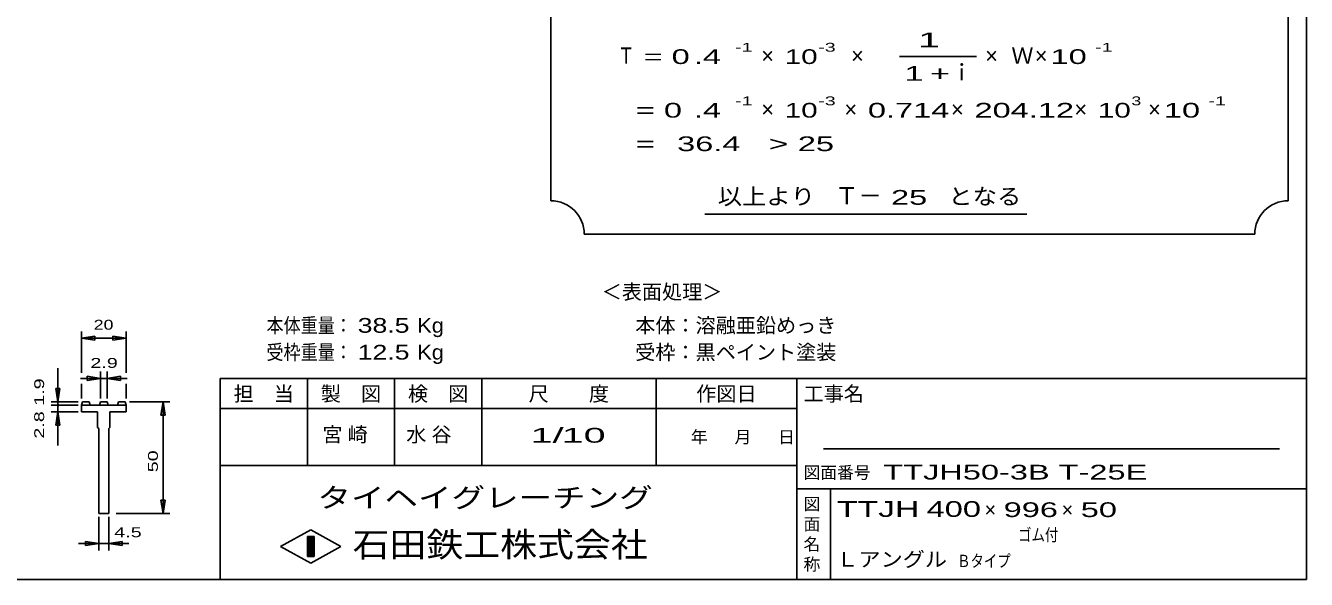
# Model space of a CAD drawing. Units: millimetres, scale not verified, with parts at other scales. Extents: x -1820 to 1731, y -1282 to 1054.
# Drawn here: x -179 to 1731, y -1146 to -320 of the extents above; entities that cross this region are included whole.
import ezdxf
from ezdxf.enums import TextEntityAlignment as Align

# ---------------------------------------------------------------- set-up
doc = ezdxf.new("R2010")
doc.units = ezdxf.units.MM
doc.header["$LTSCALE"] = 10
for name, color, linetype, lineweight in [('0_2', 150, 'Continuous', 25), ('22', 2, 'Continuous', 25), ('32', 4, 'Continuous', 25)]:
    doc.layers.add(name, color=color, linetype=linetype, lineweight=lineweight)
doc.styles.add('ベクトル', font='')
doc.styles.get('ベクトル').set_extended_font_data('ベクトル')

msp = doc.modelspace()

# ---------------------------------------------------------------- linework, layer by layer
at = {"layer": '0_2'}
for p, q in [((1731, 1053.5), (1731, -1146.5)), ((1731, -846.5), (111, -846.5)), ((111, -846.5), (111, -1146.5)), ((241, -846.5), (241, -976.5)), ((371, -976.5), (371, -846.5)), ((501, -846.5), (501, -976.5)), ((761, -976.5), (761, -846.5)), ((971, -846.5), (971, -1146.5)), ((971, -891.5), (111, -891.5)), ((1691, -951.5), (1011, -951.5)), ((111, -976.5), (971, -976.5)), ((971, -1011.5), (1731, -1011.5)), ((1021, -1146.5), (1021, -1011.5)), ((201, -1097.5), (246, -1072.5)), ((241, -1082.5), (251, -1082.5)), ((241, -1112.5), (241, -1082.5)), ((241, -1082.5), (243, -1082.5)), ((243, -1082.5), (243, -1112.5)), ((245, -1112.5), (245, -1082.5)), ((245, -1082.5), (247, -1082.5)), ((246, -1072.5), (291, -1097.5)), ((247, -1082.5), (247, -1112.5)), ((249, -1112.5), (249, -1082.5)), ((249, -1082.5), (251, -1082.5)), ((251, -1082.5), (251, -1112.5)), ((251, -1082.5), (251, -1112.5)), ((246, -1122.5), (201, -1097.5)), ((291, -1097.5), (246, -1122.5)), ((251, -1112.5), (241, -1112.5)), ((243, -1112.5), (245, -1112.5)), ((247, -1112.5), (249, -1112.5)), ((1731, -1146.5), (-1729, -1146.5))]:
    msp.add_line(p, q, dxfattribs=at)
at = {"layer": '22', "color": 4}
for p, q in [((604, 968.5), (604, -581.5)), ((1704, -581.5), (1704, 968.5)), ((1124, -366.5), (1239, -366.5)), ((834, -601.5), (1314, -601.5)), ((654, -631.5), (1654, -631.5))]:
    msp.add_line(p, q, dxfattribs=at)
for centre, start, end in [((604, -631.5), 0, 90), ((1704, -631.5), 90, 180)]:
    msp.add_arc(centre, 50, start, end, dxfattribs=at)
at = {"layer": '32'}
for p, q in [((-96, -838.5), (-96, -776.5)), ((-29.33, -838.5), (-29.33, -776.5)), ((-96, -786.5), (-76, -783.5)), ((-76, -789.5), (-96, -786.5)), ((-96, -786.5), (-29.33, -786.5)), ((-76, -789.5), (-76, -783.5)), ((-29.33, -786.5), (-49.33, -783.5)), ((-49.33, -789.5), (-49.33, -783.5)), ((-49.33, -789.5), (-29.33, -786.5)), ((-131, -881.5), (-131, -831.5)), ((-67.5, -876.5), (-67.5, -836.5)), ((-57.83, -836.5), (-57.83, -876.5)), ((-67.5, -846.5), (-97.5, -846.5)), ((-96, -876.5), (-96, -854.5)), ((-67.5, -846.5), (-87.5, -843.5)), ((-87.5, -843.5), (-87.5, -849.5)), ((-87.5, -849.5), (-67.5, -846.5)), ((-67.5, -846.5), (-57.83, -846.5)), ((-57.83, -846.5), (-37.83, -843.5)), ((-37.83, -849.5), (-57.83, -846.5)), ((-57.83, -846.5), (-27.83, -846.5)), ((-37.83, -843.5), (-37.83, -849.5)), ((-29.33, -876.5), (-29.33, -854.5)), ((-131, -881.5), (-134, -861.5)), ((-134, -861.5), (-128, -861.5)), ((-128, -861.5), (-131, -881.5)), ((-141, -881.5), (-101, -881.5)), ((-141, -886.5), (-101, -886.5)), ((-141, -896.5), (-101, -896.5)), ((-134, -916.5), (-131, -896.5)), ((-131, -896.5), (-131, -881.5)), ((-128, -916.5), (-131, -896.5)), ((-131, -946.5), (-131, -896.5)), ((-96, -886.5), (-94.33, -881.5)), ((-96, -886.5), (-96, -896.5)), ((-29.33, -886.5), (-96, -886.5)), ((-96, -896.5), (-71.83, -896.5)), ((-94.33, -881.5), (-84.67, -881.5)), ((-84.67, -881.5), (-83, -886.5)), ((-71.83, -896.5), (-71.83, -919.83)), ((-69.17, -886.5), (-67.5, -881.5)), ((-67.5, -881.5), (-57.83, -881.5)), ((-57.83, -881.5), (-56.17, -886.5)), ((-53.5, -919.83), (-53.5, -896.5)), ((-53.5, -896.5), (-29.33, -896.5)), ((-42.33, -886.5), (-40.67, -881.5)), ((-40.67, -881.5), (-31, -881.5)), ((-31, -881.5), (-29.33, -886.5)), ((-29.33, -896.5), (-29.33, -886.5)), ((-24.33, -881.5), (35.67, -881.5)), ((22.67, -901.5), (25.67, -881.5)), ((28.67, -901.5), (25.67, -881.5)), ((25.67, -1048.17), (25.67, -881.5)), ((-134, -916.5), (-128, -916.5)), ((22.67, -901.5), (28.67, -901.5)), ((-71.83, -919.83), (-70.17, -921.5)), ((-70.17, -921.5), (-70.17, -1048.17)), ((-55.17, -921.5), (-53.5, -919.83)), ((-55.17, -1048.17), (-55.17, -921.5)), ((25.67, -1048.17), (22.67, -1028.17)), ((22.67, -1028.17), (28.67, -1028.17)), ((28.67, -1028.17), (25.67, -1048.17)), ((-70.17, -1048.17), (-55.17, -1048.17)), ((-44.33, -1048.17), (35.67, -1048.17)), ((-70.17, -1103.17), (-70.17, -1053.17)), ((-55.17, -1103.17), (-55.17, -1053.17)), ((-100.17, -1093.17), (-70.17, -1093.17)), ((-70.17, -1093.17), (-90.17, -1090.17)), ((-90.17, -1096.17), (-90.17, -1090.17)), ((-90.17, -1096.17), (-70.17, -1093.17)), ((-70.17, -1093.17), (-55.17, -1093.17)), ((-55.17, -1093.17), (-35.17, -1090.17)), ((-35.17, -1096.17), (-55.17, -1093.17)), ((-55.17, -1093.17), (-25.17, -1093.17)), ((-35.17, -1096.17), (-35.17, -1090.17))]:
    msp.add_line(p, q, dxfattribs=at)
msp.add_circle((-131, -886.5), 1, dxfattribs=at)

# ---------------------------------------------------------------- texts
at = {"layer": '0_2', "style": 'ベクトル'}
for s, height, p in [('担\u3000当', 21.99, (131, -869.5)), ('製\u3000図', 21.99, (261, -869.5)), ('検\u3000図', 21.99, (391, -869.5)), ('尺\u3000\u3000度', 21.99, (571, -869.5)), ('作図日', 21.99, (821, -869.5)), ('工事名', 21.99, (981, -869.5)), ('年', 18.33, (813, -934)), ('月', 18.33, (878, -934)), ('日', 18.33, (943, -934)), ('図面番号', 18.33, (981, -987)), ('図', 18.33, (981, -1034)), ('面', 18.33, (981, -1064)), ('名', 18.33, (981, -1094)), ('称', 18.33, (981, -1124))]:
    msp.add_text(s, height=height, dxfattribs=at).set_placement(p, align=Align.MIDDLE_LEFT)
at = {"layer": '0_2', "color": 222, "style": 'ベクトル'}
for s, height, width, p in [('タイヘイグレーチング', 29.33, 1.25, (256, -1024.5)), ('石田鉄工株式会社', 36.66, 1.1, (308.5, -1094.5))]:
    msp.add_text(s, height=height, dxfattribs=dict(at, width=width)).set_placement(p, align=Align.MIDDLE_LEFT)
at = {"layer": '22', "style": 'ベクトル'}
for s, height, width, p in [('Ｔ', 24.19, 0.75, (704, -365)), (' = 0', 21.99, 1.65, (729, -366.5)), (' .4 ', 21.99, 1.65, (804, -366.5)), ('-1', 13.2, 1.65, (879, -352.5)), ('10', 21.99, 1.5, (953, -366.5)), ('-3', 13.2, 1.65, (1003, -352.5)), (' 10 ', 21.99, 1.65, (1336, -366.5)), ('-1', 13.2, 1.65, (1416, -352.5)), ('  = 0', 21.99, 1.65, (704, -446.5)), (' .4 ', 21.99, 1.65, (804, -446.5)), ('-1', 13.2, 1.65, (879, -432.5)), ('10', 21.99, 1.5, (953, -446.5)), ('-3', 13.2, 1.65, (1003, -432.5)), ('0.714', 21.99, 1.65, (1077, -446.5)), ('204.12', 21.99, 1.65, (1236, -446.5)), ('10', 21.99, 1.5, (1420, -446.5)), ('3', 13.2, 1.5, (1470, -432.5)), (' 10 ', 21.99, 1.65, (1505, -446.5)), ('-1', 13.2, 1.65, (1585, -432.5)), ('  =', 21.99, 1.65, (704, -496.5)), (' 36.4', 21.99, 1.65, (779, -496.5)), ('>', 21.99, 1.7, (929, -496.5)), (' 25 ', 21.99, 1.65, (959, -496.5)), ('以上より\u3000', 24.19, 1.1, (853, -575)), (' 25 ', 21.99, 1.65, (1098, -576.5)), ('となる', 24.19, 1.1, (1197, -575)), ('本体重量：', 21.99, 0.85, (180, -767.5)), (' 38.5', 21.99, 1.35, (305, -767.5)), ('Kg', 21.99, 1.1, (405, -767.5)), ('受枠重量：', 21.99, 0.85, (180, -807.5)), (' 12.5', 21.99, 1.35, (305, -807.5)), ('Kg', 21.99, 1.1, (405, -807.5)), ('1/', 21.99, 2, (574, -931.5)), (' 10 ', 21.99, 2, (604, -931.5)), ('TTJH50-3B T-25E                 ', 21.99, 1.65, (1100, -986.5)), ('TTJH', 23.46, 1.6, (1031, -1041.5)), (' 400 ', 23.46, 1.55, (1151, -1041.5)), (' 996 ', 21.99, 1.65, (1266, -1042.5)), (' 50 ', 21.99, 1.65, (1381, -1042.5)), ('ゴム付', 18.33, 0.8, (1301, -1080)), ('Ｌアングル', 21.99, 1.1, (1030, -1116.5)), ('Ｂタイプ', 18.33, 0.8, (1210, -1119))]:
    msp.add_text(s, height=height, dxfattribs=dict(at, width=width)).set_placement(p, align=Align.MIDDLE_LEFT)
for s, height, p in [('×', 24.19, (918, -365)), ('×', 24.19, (1052, -365)), ('×', 24.19, (1252, -365)), ('Ｗ', 24.19, (1291, -365)), ('×', 24.19, (1326, -365)), ('ｉ', 24.19, (1200.5, -390)), ('×', 24.19, (918, -445)), ('×', 24.19, (1042, -445)), ('×', 24.19, (1201, -445)), ('×', 24.19, (1385, -445)), ('×', 24.19, (1495, -445)), ('Ｔ－', 25.66, (1028, -574)), ('＜表面処理＞', 21.99, (680, -717.5)), ('本体：', 21.99, (730, -767.5)), ('溶融亜鉛めっき', 21.99, (820, -767.5)), ('受枠：', 21.99, (730, -807.5)), ('黒ペイント塗装', 21.99, (820, -807.5)), ('×', 21.99, (1251, -1042.5)), ('×', 21.99, (1366, -1042.5))]:
    msp.add_text(s, height=height, dxfattribs=at).set_placement(p, align=Align.MIDDLE_LEFT)
at = {"layer": '22', "char_height": 21.99, "attachment_point": 4, "style": 'ベクトル'}
for s, insert in [('\\T1.25;\\W2;\\~1\\~', (1131.5, -341.5)), ('\\T1.33;\\W1.75;1+', (1131.5, -391.5)), ('\\T1.25;宮崎\u3000', (263.5, -931.5)), ('\\T1.25;水谷\u3000', (388.5, -931.5))]:
    msp.add_mtext(s, dxfattribs=dict(at, insert=insert))
at = {"layer": '32', "color": 2, "style": 'ベクトル'}
for s, width, p in [('20', 1.35, (-77.67, -766.5)), ('2.9', 1.5, (-82.67, -823.5)), (' 4.5 ', 1.5, (-55.17, -1076.17))]:
    msp.add_text(s, height=14.66, dxfattribs=dict(at, width=width)).set_placement(p, align=Align.MIDDLE_LEFT)
at = {"layer": '32', "color": 2, "style": 'ベクトル', "width": 1.5}
for s, p in [('2.8 1.9', (-159, -936.5)), (' 50 ', (10.67, -994.83))]:
    msp.add_text(s, height=14.66, rotation=90, dxfattribs=at).set_placement(p, align=Align.MIDDLE_LEFT)

doc.saveas('drawing.dxf')
